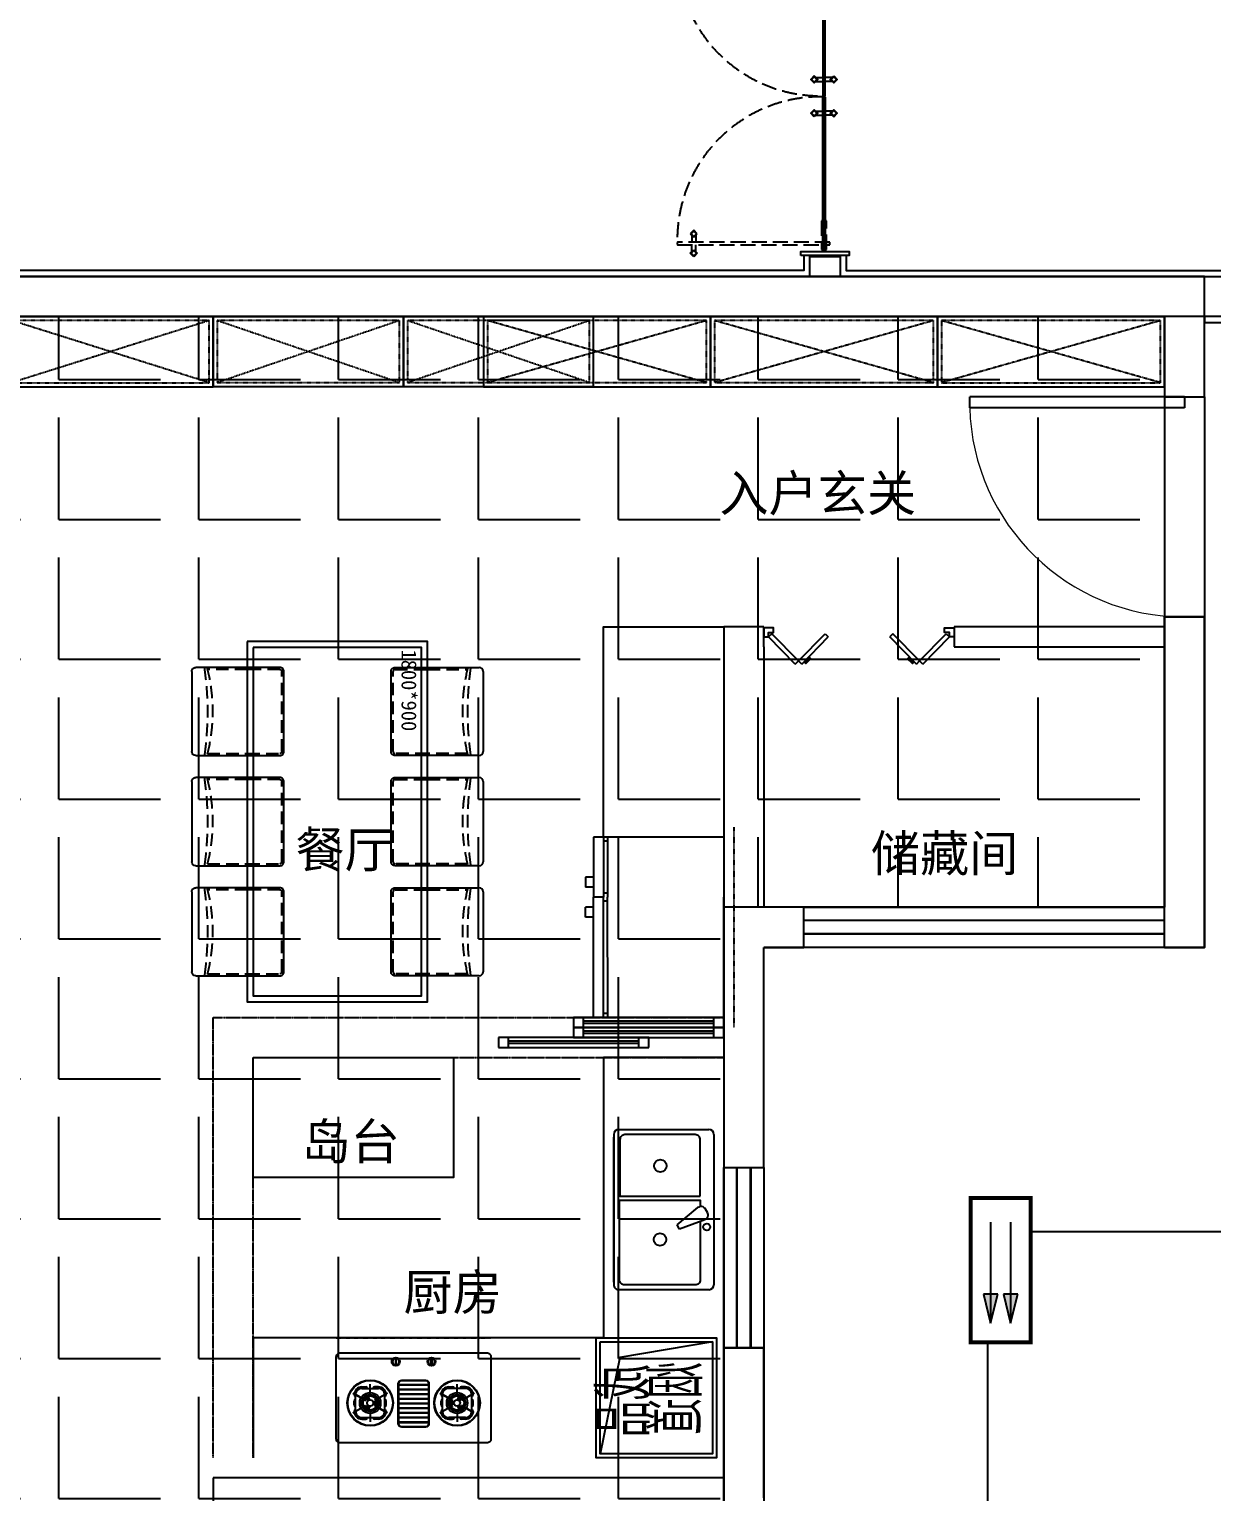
# Model space of a CAD drawing. Extents: x -284868 to 304789, y -137694 to 137894.
# Drawn here: x 128799 to 134702, y 6138 to 13442 of the extents above; entities that cross this region are included whole.
import ezdxf
from ezdxf.enums import TextEntityAlignment as Align

# ---------------------------------------------------------------- set-up
doc = ezdxf.new("R2010")
doc.units = 0
for name, pattern in [('AX-COMP-140B（200）$0$DASH', [0.35, 0.25, -0.1]), ('AX-COMP140B-Fur$0$AX-COMP140B-Fur$0$DASH', [0.35, 0.25, -0.1]), ('DASH', [0.35, 0.25, -0.1]), ('HIDDEN2', [0.1875, 0.125, -0.0625])]:
    doc.linetypes.add(name, pattern=pattern)
doc.layers.get('0').update_dxf_attribs({"linetype": 'CONTINUOUS'})
for name, color, linetype in [('0-墙', 4, 'CONTINUOUS'), ('0-底图', 251, 'CONTINUOUS'), ('0-窗', 11, 'CONTINUOUS'), ('0-非设计区域', 251, 'CONTINUOUS'), ('EQUIP-应急', 3, 'CONTINUOUS'), ('P-完成面', 42, 'CONTINUOUS'), ('P-门扇', 6, 'CONTINUOUS'), ('WIRE-照明', 130, 'CONTINUOUS')]:
    doc.layers.add(name, color=color, linetype=linetype)
doc.styles.add('_TCH_DIM', font='SIMPLEX', dxfattribs={"bigfont": 'GBCBIG'})
doc.styles.add('_TCH_DYN', font='')
doc.styles.add('_TEL_DIM', font='SIMPLEX', dxfattribs={"width": 0.8, "height": 3.5, "bigfont": 'HZTXT'})
doc.styles.add('AX-COMP-140B（200）$0$zz-0', font='')
doc.styles.add('繁线体', font='')
doc.styles.get('_TCH_DYN').set_extended_font_data('SimSun')
doc.styles.get('AX-COMP-140B（200）$0$zz-0').set_extended_font_data('SimHei')
doc.styles.get('繁线体').set_extended_font_data('SimSun')

# ---------------------------------------------------------------- blocks, each defined once
blk = doc.blocks.new('1010111110000000001000000011AX-COMP-140B（200）$0$111110111022110811071652CDX双盆洗菜盆163')
for p, q in [((-400, 75), (-400, 525)), ((-375, 550), (375, 550)), ((14.3, 518.1), (-3.1, 508)), ((400, 525), (400, 75)), ((75.9, 366.3), (-9.9, 470.6)), ((50.2, 505.2), (97.5, 378.8)), ((97.5, 378.8), (75.9, 366.3)), ((-375, 50), (375, 50)), ((362.6, 50), (-362.6, 50))]:
    blk.add_line(p, q)
at = {"linetype": 'AX-COMP-140B（200）$0$DASH', "ltscale": 0.3}
blk.add_line((-400, 0), (400, 0), dxfattribs=at)
blk.add_lwpolyline([(-67.6, 482.3), (-349.4, 482.3, 0.414214), (-374.4, 457.3), (-374.4, 106.2, 0.414214), (-349.4, 81.2), (-67.6, 81.2)], format="xyb", close=True)
blk.add_lwpolyline([(58.7, 482.3), (351.1, 482.3, -0.414214), (376.1, 457.3), (376.1, 104.4, -0.414214), (351.1, 79.4), (-47.2, 79.4), (-47.2, 482.3), (-15.3, 482.3)], format="xyb")
for centre, radius in [((86.7, 514.7), 17.5), ((-218.9, 282.7), 31.2), ((149.2, 280.9), 31.2)]:
    blk.add_circle(centre, radius)
for centre, start, end in [((-375, 525), 90, 180), ((26.8, 496.5), 20.53768, 120), ((375, 525), 0, 90), ((9.4, 486.4), 120, 219.46232), ((-375, 75), 180, 270), ((375, 75), 270, 0)]:
    blk.add_arc(centre, 25, start, end)
blk = doc.blocks.new('*U96')
blk.add_blockref('1010111110000000001000000011AX-COMP-140B（200）$0$111110111022110811071652CDX双盆洗菜盆163', (0, -525))
blk = doc.blocks.new('1010111110000000001000000011AX-COMP-140B（200）$0$111110111022110811071652CDX双头炉灶164')
for points in [[(-107.6, 120.2, 1), (-107.6, 117.2, 1)], [(-100.7, 131.7, 1), (-103.7, 131.7, 1)], [(102.2, 133.3, 1), (102.2, 130.2, 1)], [(109.2, 118.7, 1), (106.1, 118.7, 1)]]:
    blk.add_hatch(color=256).paths.add_polyline_path(points)
for p, q in [((-302.8, 375.2), (-238.7, 338.1)), ((-243.2, 340.8), (-298.2, 372.6)), ((-290, 367.3), (-290, 283.9)), ((-258.7, 405.9), (-258.7, 405.9)), ((-258.7, 405.9), (-239.4, 405.9)), ((-258.7, 398.6), (-175.3, 398.6)), ((-217, 355.9), (-217, 419.5)), ((-131.2, 375.2), (-195.3, 338.1)), ((-175.3, 405.9), (-194.6, 405.9)), ((-190.8, 340.8), (-135.7, 372.6)), ((-144, 367.3), (-144, 283.9)), ((-74.5, 423.9), (74.5, 423.9)), ((-74.5, 421.8), (74.5, 421.8)), ((-74.5, 400.5), (74.5, 400.5)), ((-74.5, 398.3), (74.5, 398.3)), ((-74.5, 377), (74.5, 377)), ((-74.5, 374.9), (74.5, 374.9)), ((131.2, 375.2), (195.3, 338.1)), ((190.8, 340.8), (135.7, 372.6)), ((144, 367.3), (144, 283.9)), ((175.3, 405.9), (194.6, 405.9)), ((258.7, 398.6), (175.3, 398.6)), ((217, 355.9), (217, 419.5)), ((302.8, 375.2), (238.7, 338.1)), ((258.7, 405.9), (239.4, 405.9)), ((243.2, 340.8), (298.2, 372.6)), ((258.7, 405.9), (258.7, 405.9)), ((290, 367.3), (290, 283.9)), ((-302.8, 276.1), (-238.7, 313.1)), ((-243.2, 310.5), (-298.2, 278.7)), ((-297.3, 335.5), (-297.3, 315.7)), ((-238.7, 348.6), (-226, 355.9)), ((-229.5, 335), (-238.7, 348.6)), ((-229.5, 316.3), (-238.7, 302.7)), ((-226, 295.4), (-238.7, 302.7)), ((-224.8, 339.2), (-232.4, 352.3)), ((-224.8, 312.1), (-232.4, 299)), ((-218.8, 341.2), (-226, 355.9)), ((-218.8, 310.1), (-226, 295.4)), ((-217, 295.4), (-217, 231.8)), ((-202.6, 331.8), (-186.2, 332.9)), ((-202.6, 319.4), (-186.2, 318.3)), ((-201.3, 325.6), (-186.2, 325.6)), ((-131.2, 276.1), (-195.3, 313.1)), ((-190.8, 310.5), (-135.7, 278.7)), ((-186.2, 332.9), (-186.2, 318.3)), ((-136.7, 335.5), (-136.7, 315.7)), ((-74.5, 353.6), (74.5, 353.6)), ((-74.5, 351.5), (74.5, 351.5)), ((-74.5, 330.2), (74.5, 330.2)), ((-74.5, 328), (74.5, 328)), ((-74.5, 306.7), (74.5, 306.7)), ((-74.5, 304.6), (74.5, 304.6)), ((131.2, 276.1), (195.3, 313.1)), ((190.8, 310.5), (135.7, 278.7)), ((136.7, 335.5), (136.7, 315.7)), ((186.2, 332.9), (186.2, 318.3)), ((202.6, 331.8), (186.2, 332.9)), ((201.3, 325.6), (186.2, 325.6)), ((202.6, 319.4), (186.2, 318.3)), ((217, 295.4), (217, 231.8)), ((218.8, 341.2), (226, 355.9)), ((218.8, 310.1), (226, 295.4)), ((224.8, 339.2), (232.4, 352.3)), ((224.8, 312.1), (232.4, 299)), ((238.7, 348.6), (226, 355.9)), ((226, 295.4), (238.7, 302.7)), ((229.5, 335), (238.7, 348.6)), ((229.5, 316.3), (238.7, 302.7)), ((302.8, 276.1), (238.7, 313.1)), ((243.2, 310.5), (298.2, 278.7)), ((297.3, 335.5), (297.3, 315.7)), ((-258.7, 252.7), (-175.3, 252.7)), ((-258.7, 245.4), (-239.4, 245.4)), ((-175.3, 245.4), (-194.6, 245.4)), ((-175.3, 245.4), (-175.3, 245.4)), ((-74.5, 283.3), (74.5, 283.3)), ((-74.5, 281.1), (74.5, 281.1)), ((-74.5, 259.8), (74.5, 259.8)), ((-74.5, 257.7), (74.5, 257.7)), ((-74.5, 236.4), (74.5, 236.4)), ((-74.5, 234.3), (74.5, 234.3)), ((258.7, 252.7), (175.3, 252.7)), ((175.3, 245.4), (175.3, 245.4)), ((175.3, 245.4), (194.6, 245.4)), ((258.7, 245.4), (239.4, 245.4))]:
    blk.add_line(p, q)
at = {"linetype": 'AX-COMP-140B（200）$0$DASH', "ltscale": 0.3}
blk.add_line((386.2, 0), (-386.2, 0), dxfattribs=at)
for points in [[(-365.4, 75, -0.414214), (-386.2, 95.9), (-386.2, 504.1, -0.414214), (-365.4, 525), (365.4, 525, -0.414214), (386.2, 504.1), (386.2, 95.9, -0.414214), (365.4, 75)], [(-76.6, 429.4, -0.414214), (-59.5, 446.4), (59.5, 446.4, -0.414214), (76.6, 429.4), (76.6, 228.8, -0.414214), (59.5, 211.7), (-59.5, 211.7, -0.414214), (-76.6, 228.8)], [(-74.5, 429.4, -0.414214), (-59.5, 444.3), (59.5, 444.3, -0.414214), (74.5, 429.4), (74.5, 228.8, -0.414214), (59.5, 213.9), (-59.5, 213.9, -0.414214), (-74.5, 228.8)], [(-91.3, 101.2), (-91.3, 136.1, -1), (-87, 136.1), (-87, 101.2, -1)], [(91.3, 101.2), (91.3, 136.1, 1), (87, 136.1), (87, 101.2, 1)]]:
    blk.add_lwpolyline(points, format="xyb", close=True)
at = {"const_width": 1.04}
for points in [[(-243.2, 340.8), (-298.2, 372.6)], [(-217, 355.9), (-217, 419.5)], [(-190.8, 340.8), (-135.7, 372.6)], [(190.8, 340.8), (135.7, 372.6)], [(217, 355.9), (217, 419.5)], [(243.2, 340.8), (298.2, 372.6)], [(-243.2, 310.5), (-298.2, 278.7)], [(-217, 295.4), (-217, 231.8)], [(-190.8, 310.5), (-135.7, 278.7)], [(190.8, 310.5), (135.7, 278.7)], [(217, 295.4), (217, 231.8)], [(243.2, 310.5), (298.2, 278.7)]]:
    blk.add_lwpolyline(points, dxfattribs=at)
for points in [[(-217, 341.3, -1), (-217, 310, -1), (-217, 341.3, -1)], [(217, 341.3, 1), (217, 310, 1), (217, 341.3, 1)]]:
    blk.add_lwpolyline(points, format="xyb", dxfattribs=at)
for centre, radius in [((-217, 325.6), 114.5), ((217, 325.6), 114.5), ((-217, 325.6), 112.3), ((-217, 325.6), 52.1), ((-217, 325.6), 41.7), ((217, 325.6), 112.3), ((217, 325.6), 52.1), ((217, 325.6), 41.7), ((-217, 325.6), 38.6), ((-217, 325.6), 35.4), ((-217, 325.6), 15.6), ((217, 325.6), 38.6), ((217, 325.6), 35.4), ((217, 325.6), 15.6), ((-89.1, 118.7), 20.6), ((-107.6, 118.7), 1.53), ((-102.2, 131.7), 1.53), ((89.1, 118.7), 20.6), ((102.2, 131.7), 1.53), ((107.6, 118.7), 1.53)]:
    blk.add_circle(centre, radius)
for centre, radius, start, end in [((-258.7, 367.3), 38.6, 90, 180), ((-284.9, 369.5), 12.6, 189.66757, 246.08239), ((-258.7, 367.3), 31.3, 90, 180), ((-239.1, 396.6), 9.33, 12.56398, 91.68605), ((-194.8, 396.6), 9.33, 88.31395, 167.43602), ((-175.3, 367.3), 38.6, 0, 90), ((-175.3, 367.3), 31.3, 0, 90), ((-149.1, 369.5), 12.6, 293.91761, 350.33243), ((175.3, 367.3), 38.6, 90, 180), ((149.1, 369.5), 12.6, 189.66757, 246.08239), ((175.3, 367.3), 31.3, 90, 180), ((194.8, 396.6), 9.33, 12.56398, 91.68605), ((239.1, 396.6), 9.33, 88.31395, 167.43602), ((258.7, 367.3), 38.6, 0, 90), ((258.7, 367.3), 31.3, 0, 90), ((284.9, 369.5), 12.6, 293.91761, 350.33243), ((-287.9, 335.8), 9.33, 102.56398, 181.68605), ((-287.9, 315.5), 9.33, 178.31395, 257.43602), ((-284.9, 281.8), 12.6, 113.91761, 170.33243), ((-224.3, 338.2), 17.8, 95.73063, 144.26937), ((-224.3, 313), 17.8, 215.73063, 264.26937), ((-202.4, 325.6), 17.8, 335.73063, 24.26937), ((-146, 335.8), 9.33, 358.31395, 77.43602), ((-146, 315.5), 9.33, 282.56398, 1.68605), ((-149.1, 281.8), 12.6, 9.66757, 66.08239), ((146, 335.8), 9.33, 102.56398, 181.68605), ((146, 315.5), 9.33, 178.31395, 257.43602), ((149.1, 281.8), 12.6, 113.91761, 170.33243), ((202.4, 325.6), 17.8, 155.73063, 204.26937), ((224.3, 338.2), 17.8, 35.73063, 84.26937), ((224.3, 313), 17.8, 275.73063, 324.26937), ((287.9, 335.8), 9.33, 358.31395, 77.43602), ((287.9, 315.5), 9.33, 282.56398, 1.68605), ((284.9, 281.8), 12.6, 9.66757, 66.08239), ((-258.7, 283.9), 38.6, 180, 270), ((-258.7, 283.9), 31.3, 180, 270), ((-239.1, 254.7), 9.33, 268.31395, 347.43602), ((-194.8, 254.7), 9.33, 192.56398, 271.68605), ((-175.3, 283.9), 31.3, 270, 0), ((-175.3, 283.9), 38.6, 270, 0), ((175.3, 283.9), 38.6, 180, 270), ((175.3, 283.9), 31.3, 180, 270), ((194.8, 254.7), 9.33, 268.31395, 347.43602), ((239.1, 254.7), 9.33, 192.56398, 271.68605), ((258.7, 283.9), 31.3, 270, 0), ((258.7, 283.9), 38.6, 270, 0), ((-89.1, 118.7), 16.3, 97.49421, 262.50579), ((-89.1, 118.7), 16.3, 277.49421, 82.50579), ((89.1, 118.7), 16.3, 97.49421, 262.50579), ((89.1, 118.7), 16.3, 277.49421, 82.50579)]:
    blk.add_arc(centre, radius, start, end)
at = {"style": 'AX-COMP-140B（200）$0$zz-0', "flags": 9}
for tag in ['YSIZE', 'XSIZE']:
    blk.add_attdef(tag, (0, 525), '', height=0.533, dxfattribs=at)
blk = doc.blocks.new('*U97')
blk.add_blockref('1010111110000000001000000011AX-COMP-140B（200）$0$111110111022110811071652CDX双头炉灶164', (0, -525))
blk = doc.blocks.new('1010111110000000001A$C6B9D541B')
at = {"ltscale": 500}
for p, q in [((-15, 20), (-15, 277.5)), ((425, 277.5), (425, 20)), ((405, 0), (5, 0))]:
    blk.add_line(p, q, dxfattribs=at)
at = {"linetype": 'HIDDEN2', "ltscale": 500}
for p, q in [((-5, 78.3), (-5, 277.5)), ((415, 277.5), (415, 78.3))]:
    blk.add_line(p, q, dxfattribs=at)
at = {"ltscale": 500}
blk.add_lwpolyline([(-15, 277.5), (-15, 440, -0.414214), (5, 460), (405, 460, -0.414214), (425, 440), (425, 277.5)], format="xyb", dxfattribs=at)
at = {"linetype": 'HIDDEN2', "ltscale": 500}
blk.add_lwpolyline([(-5, 277.5), (-5, 440, -0.414214), (5, 450), (405, 450, -0.414214), (415, 440), (415, 277.5)], format="xyb", dxfattribs=at)
for centre, radius, start, end in [((205, -793.1), 896.7, 75.79752, 104.20248), ((203.7, -1474), 1552.3, 81.80427, 98.09956)]:
    blk.add_arc(centre, radius, start, end, dxfattribs=at)
at = {"ltscale": 500}
for centre, start, end in [((5, 20), 180, 270), ((405, 20), 270, 0)]:
    blk.add_arc(centre, 20, start, end, dxfattribs=at)
blk = doc.blocks.new('*U95')
at = {"ltscale": 500}
for points in [[(0, 0), (1800, 0), (1800, 900), (0, 900)], [(30, 30), (1770, 30), (1770, 870), (30, 870)]]:
    blk.add_lwpolyline(points, close=True, dxfattribs=at)
at = {"rotation": 180}
for p in [(555, 1177.5), (1105, 1177.5), (1655, 1177.5)]:
    blk.add_blockref('1010111110000000001A$C6B9D541B', p, dxfattribs=at)
at = {"xscale": -1}
for p in [(555, -277.5), (1105, -277.5), (1655, -277.5)]:
    blk.add_blockref('1010111110000000001A$C6B9D541B', p, dxfattribs=at)
at = {"style": '繁线体'}
blk.add_text('1800*900', height=75, dxfattribs=at).set_placement((244.5, 807.5), align=Align.MIDDLE_CENTER)
blk = doc.blocks.new('1010111110000000001000000011AX-COMP-140B（200）$0$111110111022110811071652CDX双门冰箱162')
at = {"linetype": 'AX-COMP-140B（200）$0$DASH', "ltscale": 0.3}
blk.add_line((-1000, 0), (0, 0), dxfattribs=at)
for p, q in [((-950, -50), (-950, -630)), ((-950, -50), (-650, -50)), ((-50, -50), (-650, -50)), ((-50, -50), (-50, -630)), ((-950, -630), (-930, -630)), ((-950, -650), (-930, -650)), ((-950, -650), (-950, -700)), ((-930, -630), (-670, -630)), ((-930, -630), (-930, -650)), ((-930, -650), (-670, -650)), ((-670, -630), (-670, -650)), ((-670, -630), (-650, -630)), ((-670, -650), (-650, -650)), ((-630, -630), (-650, -630)), ((-650, -650), (-650, -700)), ((-630, -650), (-650, -650)), ((-650, -650), (-650, -700)), ((-70, -630), (-630, -630)), ((-630, -630), (-630, -650)), ((-70, -650), (-630, -650)), ((-50, -630), (-70, -630)), ((-70, -630), (-70, -650)), ((-50, -650), (-70, -650)), ((-50, -650), (-50, -700)), ((-950, -700), (-650, -700)), ((-750, -700), (-750, -740)), ((-700, -700), (-700, -740)), ((-50, -700), (-650, -700)), ((-600, -700), (-600, -740)), ((-550, -700), (-550, -740)), ((-750, -740), (-700, -740)), ((-550, -740), (-600, -740))]:
    blk.add_line(p, q)
blk = doc.blocks.new('*U94')
blk.add_blockref('1010111110000000001000000011AX-COMP-140B（200）$0$111110111022110811071652CDX双门冰箱162', (500, 75))
blk = doc.blocks.new('*U104')
at = {"linetype": 'AX-COMP140B-Fur$0$AX-COMP140B-Fur$0$DASH', "ltscale": 0.2}
for p, q in [((20, -330), (1005, -20)), ((20, -20), (1005, -330)), ((1045, -330), (2030, -20)), ((1045, -20), (2030, -330)), ((2070, -330), (3055, -20)), ((2070, -20), (3055, -330)), ((3095, -330), (4080, -20)), ((3095, -20), (4080, -330))]:
    blk.add_line(p, q, dxfattribs=at)
for points in [[(0, 0), (1025, 0), (1025, -350), (0, -350)], [(1025, 0), (2050, 0), (2050, -350), (1025, -350)], [(2050, 0), (3075, 0), (3075, -350), (2050, -350)], [(3075, 0), (4100, 0), (4100, -350), (3075, -350)]]:
    blk.add_lwpolyline(points, close=True)
for points in [[(20, -20), (1005, -20), (1005, -330), (20, -330)], [(1045, -20), (2030, -20), (2030, -330), (1045, -330)], [(2070, -20), (3055, -20), (3055, -330), (2070, -330)], [(3095, -20), (4080, -20), (4080, -330), (3095, -330)]]:
    blk.add_lwpolyline(points, close=True, dxfattribs=at)
blk = doc.blocks.new('1010111110000000001000000011A-140Y-S$0$A$C663954EF153')
for p, q in [((0, 0), (0, -50)), ((750, 0), (0, 0)), ((50, 0), (50, -50)), ((0, -50), (750, -50)), ((50, -19), (700, -19)), ((50, -31), (700, -31)), ((700, 0), (700, -50)), ((750, -50), (750, 0))]:
    blk.add_line(p, q)
blk = doc.blocks.new('1WSGSEDRHD')
for points in [[(-380, 780), (-380, 180), (220, 180), (220, 780)], [(-360, 760), (-360, 200), (200, 200), (200, 760)]]:
    blk.add_lwpolyline(points, close=True)
blk.add_lwpolyline([(-360, 200), (-282.2, 662.4), (200, 760)])
at = {"style": '_TCH_DIM'}
for s, p in [('成品', (-249.3, 513.8)), ('烟道', (-260.5, 251.3))]:
    blk.add_text(s, height=253.19, dxfattribs=at).set_placement(p)
blk = doc.blocks.new('*U101')
at = {"linetype": 'AX-COMP140B-Fur$0$AX-COMP140B-Fur$0$DASH', "ltscale": 0.2}
for p, q in [((20, -330), (1113.3, -20)), ((20, -20), (1113.3, -330)), ((1153.3, -330), (2246.7, -20)), ((1153.3, -20), (2246.7, -330)), ((2286.7, -330), (3380, -20)), ((2286.7, -20), (3380, -330))]:
    blk.add_line(p, q, dxfattribs=at)
for points in [[(0, 0), (1133.3, 0), (1133.3, -350), (0, -350)], [(1133.3, 0), (2266.7, 0), (2266.7, -350), (1133.3, -350)], [(2266.7, 0), (3400, 0), (3400, -350), (2266.7, -350)]]:
    blk.add_lwpolyline(points, close=True)
for points in [[(20, -20), (1113.3, -20), (1113.3, -330), (20, -330)], [(1153.3, -20), (2246.7, -20), (2246.7, -330), (1153.3, -330)], [(2286.7, -20), (3380, -20), (3380, -330), (2286.7, -330)]]:
    blk.add_lwpolyline(points, close=True, dxfattribs=at)
blk = doc.blocks.new('*U102')
at = {"linetype": 'AX-COMP140B-Fur$0$AX-COMP140B-Fur$0$DASH', "ltscale": 0.2}
for p, q in [((20, -330), (930, -20)), ((20, -20), (930, -330)), ((970, -330), (1880, -20)), ((970, -20), (1880, -330))]:
    blk.add_line(p, q, dxfattribs=at)
for points in [[(0, 0), (950, 0), (950, -350), (0, -350)], [(950, 0), (1900, 0), (1900, -350), (950, -350)]]:
    blk.add_lwpolyline(points, close=True)
for points in [[(20, -20), (930, -20), (930, -330), (20, -330)], [(970, -20), (1880, -20), (1880, -330), (970, -330)]]:
    blk.add_lwpolyline(points, close=True, dxfattribs=at)
blk = doc.blocks.new('1010111110000000001$WINLIB2D$00000001')
for points in [[(-0.5, 0.5), (-0.5, -0.5)], [(-0.5, 0.5), (0.5, 0.5)], [(0.5, -0.5), (0.5, 0.5)], [(0.5, 0.1667), (-0.5, 0.1667)], [(0.5, -0.1667), (-0.5, -0.1667)], [(-0.5, -0.5), (0.5, -0.5)]]:
    blk.add_lwpolyline(points)
blk = doc.blocks.new('1010111110000000001333$DorLib2D$00000001')
for p, q in [((0.45, 0.975), (0.5, 0.975)), ((0.45, 0), (0.45, 0.975)), ((0.5, 0), (0.5, 0.975)), ((0.5, 0), (0.45, 0))]:
    blk.add_line(p, q)
at = {"lineweight": 13}
blk.add_arc((0.475, 0), 0.975, 91.46928, 180, dxfattribs=at)
blk = doc.blocks.new('$DorLib2D$00000034')
for p, q in [((-0.3348, 0.1427), (-0.475, 0)), ((-0.3182, 0.1263), (-0.4584, -0.0164)), ((-0.3348, 0.1427), (-0.3182, 0.1263)), ((-0.3015, 0.1427), (-0.3182, 0.1263)), ((-0.3182, 0.1263), (-0.178, -0.0164)), ((-0.3015, 0.1427), (-0.1614, 0)), ((0.3015, 0.1427), (0.1614, 0)), ((0.3182, 0.1263), (0.178, -0.0164)), ((0.3015, 0.1427), (0.3182, 0.1263)), ((0.3348, 0.1427), (0.3182, 0.1263)), ((0.3182, 0.1263), (0.4584, -0.0164)), ((0.3348, 0.1427), (0.475, 0)), ((-0.5, -0.048), (-0.5, 0)), ((-0.4584, -0.0164), (-0.475, 0)), ((-0.178, -0.0164), (-0.1614, 0)), ((0.178, -0.0164), (0.1614, 0)), ((0.4584, -0.0164), (0.475, 0)), ((0.5, -0.048), (0.5, 0))]:
    blk.add_line(p, q)
for points in [[(-0.2899, 0.1308), (-0.2804, 0.1401), (-0.255, 0.1143), (-0.2645, 0.1049)], [(-0.2866, 0.1275), (-0.2804, 0.1335), (-0.2616, 0.1144), (-0.2678, 0.1083)], [(0.2899, 0.1308), (0.2804, 0.1401), (0.255, 0.1143), (0.2645, 0.1049)], [(0.2866, 0.1275), (0.2804, 0.1335), (0.2616, 0.1144), (0.2678, 0.1083)], [(-0.5, 0), (-0.475, 0), (-0.475, -0.023), (-0.45, -0.023), (-0.45, -0.048), (-0.5, -0.048)], [(0.5, 0), (0.475, 0), (0.475, -0.023), (0.45, -0.023), (0.45, -0.048), (0.5, -0.048)]]:
    blk.add_lwpolyline(points)
blk = doc.blocks.new('FFFFFFFFHGFH')
for p, q in [((389355, 186109.7), (380205, 186109.7)), ((389355, 185509.7), (389355, 186109.7)), ((389155, 185909.7), (380305, 185909.7)), ((389155, 185909.7), (389155, 185509.7)), ((389155, 185509.7), (389355, 185509.7)), ((389355, 185509.7, 0), (389355, 184409.7, 0)), ((386955, 184359.7), (386955, 182859.7)), ((387155, 184359.7), (386955, 184359.7)), ((387155, 184259.7), (387155, 184359.7)), ((389155, 184359.7), (388105, 184359.7)), ((388105, 184359.7), (388105, 184259.7)), ((389355, 184409.7), (389155, 184409.7)), ((389155, 184409.7), (389155, 184359.7)), ((389355, 184259.7), (389355, 184409.7)), ((387155, 184259.7), (387155, 182959.7)), ((388105, 184259.7), (389155, 184259.7)), ((389155, 182759.7), (389155, 184259.7)), ((389355, 182759.7), (389355, 184259.7)), ((387355, 182959.7), (387155, 182959.7)), ((387355, 182759.7), (387355, 182959.7)), ((389155, 182959.7), (387355, 182959.7)), ((389155, 182893.1), (387355, 182893.1)), ((386955, 182859.7), (386955, 181659.7)), ((389155, 182826.4), (387355, 182826.4)), ((387355, 182759.7), (387155, 182759.7)), ((387155, 181659.7), (387155, 182759.7)), ((389155, 182759.7), (387355, 182759.7)), ((389155, 182759.7), (389355, 182759.7)), ((386955, 181659.7), (387155, 181659.7)), ((387155, 180759.7), (386955, 180759.7)), ((386955, 180759.7), (386955, 180109.7)), ((387155, 180009.7), (387155, 180759.7)), ((386955, 180109.7), (384405, 180109.7)), ((384405, 180109.7), (384405, 179909.7))]:
    blk.add_line(p, q)
at = {"elevation": 0}
for points in [[(386955, 184359.7), (386955, 183309.7), (386355, 183309.7), (386354.9, 184359.7)], [(384605, 182209.7), (385605, 182209.7), (385605, 181609.7), (384605, 181609.7)]]:
    blk.add_lwpolyline(points, close=True, dxfattribs=at)
at = {"linetype": 'DASH', "elevation": 0}
for points in [[(384405, 180209.7), (384405, 182409.7), (386955, 182409.7)], [(384605, 180209.7), (384605, 182209.7), (386955, 182209.7)]]:
    blk.add_lwpolyline(points, dxfattribs=at)
at = {"elevation": 0}
blk.add_lwpolyline([(386955, 182209.7), (386355, 182209.7), (386355, 180809.7), (384605, 180809.7), (384605, 180209.7)], dxfattribs=at)
for name, p, xscale, rotation in [('*U104', (384405, 185909.7), -0.9999999999999998, 359.9994105889658), ('*U102', (386305, 185909.8), -0.9999999999999998, 359.9994105889658), ('*U101', (389155, 185909.7), -0.9999999999999998, 359.9994105889658), ('1WSGSEDRHD', (387098.1, 180429.7, 0), -1, 89.99999991303403)]:
    blk.add_blockref(name, p, dxfattribs=dict(xscale=xscale, rotation=rotation))
for name, p, xscale, yscale, zscale, rotation in [('1010111110000000001333$DorLib2D$00000001', (389255, 184959.7), 1100, 1100, -1100, 89.99999991303406), ('$DorLib2D$00000034', (387630, 184309.7), 950, 950, 950, 179.9999999130349), ('1010111110000000001$WINLIB2D$00000001', (387055, 181209.7), -899.9798078981696, 200.0000000000001, 899.9798078981694, 89.99999991303406)]:
    blk.add_blockref(name, p, dxfattribs=dict(xscale=xscale, yscale=yscale, zscale=zscale, rotation=rotation))
at = {"extrusion": (8.47033e-22, -1.28566e-30, -1), "xscale": -1, "zscale": -1, "rotation": 90.00000008696597}
blk.add_blockref('*U95', (-384575.9, 184287.5, 0), dxfattribs=at)
at = {"extrusion": (1.71017e-09, -4.57407e-09, -1), "xscale": -1, "zscale": -1, "rotation": 89.9967471266585}
blk.add_blockref('*U94', (-386930, 182859.7, 0), dxfattribs=at)
at = {"extrusion": (1.71102e-09, -4.57358e-09, -1), "xscale": -1, "zscale": -1, "rotation": 180.0001806693236}
for p in [(-386955, 182359.7, 0), (-386580, 182259.7, 0), (-386955, 182309.7, 0)]:
    blk.add_blockref('1010111110000000001000000011A-140Y-S$0$A$C663954EF153', p, dxfattribs=at)
at = {"extrusion": (-4.57407e-09, 1.71017e-09, 1)}
for name, p, rotation in [('*U96', (386880, 181449.8, 0), 269.9987640646312), ('*U97', (385406.3, 180284.7, 0), 179.9987640646313)]:
    blk.add_blockref(name, p, dxfattribs=dict(at, rotation=rotation))
at = {"style": '_TCH_DYN'}
for s, p in [('入户玄关', (387914.9, 184883.4, 0)), ('餐厅', (385306.8, 183104.1, 0)), ('储藏间', (388425.6, 183084.8)), ('岛台', (385337.4, 181645.9, 0)), ('厨房', (385846.6, 180894, 0))]:
    blk.add_text(s, height=180, dxfattribs=at).set_placement(p, align=Align.BOTTOM_RIGHT)
blk = doc.blocks.new('A$C7B347943')
at = {"layer": 'P-门扇', "color": 251, "linetype": 'DASH', "ltscale": 300}
for p, q in [((-9.9, 0), (9.9, 0)), ((0, -9.9), (0, 9.9))]:
    blk.add_line(p, q, dxfattribs=at)
blk.add_lwpolyline([(114, -12), (114, 12), (-30, 12), (-30, -12)], close=True, dxfattribs=at)
at = {"layer": 'P-门扇', "color": 6, "linetype": 'DASH', "ltscale": 300}
blk.add_circle((0, 0), 6, dxfattribs=at)
blk = doc.blocks.new('A$C21f4e1ae')
at = {"layer": 'P-门扇', "color": 251, "linetype": 'DASH', "ltscale": 300}
for p, q in [((-775.5, 1), (-775.5, -34)), ((-755.5, 1), (-755.5, -34)), ((-775.5, -81), (-775.5, -46)), ((-755.5, -81), (-755.5, -46)), ((-775.5, -1469), (-775.5, -1504)), ((-775.5, -1551), (-775.5, -1516)), ((-755.5, -1469), (-755.5, -1504)), ((-755.5, -1551), (-755.5, -1516))]:
    blk.add_line(p, q, dxfattribs=at)
at = {"layer": 'P-门扇', "color": 8}
for p, q in [((-120, -10), (-120, -772.5)), ((-110, -10), (-110, -772.5)), ((-120, -1540), (-120, -777.5)), ((-110, -1540), (-110, -777.5))]:
    blk.add_line(p, q, dxfattribs=at)
at = {"layer": 'P-门扇', "color": 251}
for p, q in [((-156, -680.5), (-121, -680.5)), ((-156, -700.5), (-121, -700.5)), ((-74, -680.5), (-109, -680.5)), ((-74, -700.5), (-109, -700.5)), ((-156, -849.5), (-121, -849.5)), ((-156, -869.5), (-121, -869.5)), ((-74, -849.5), (-109, -849.5)), ((-74, -869.5), (-109, -869.5))]:
    blk.add_line(p, q, dxfattribs=at)
at = {"layer": 'P-门扇', "color": 251, "linetype": 'DASH', "ltscale": 300}
for points in [[(-748, 8.5), (-765.5, 26), (-783, 8.5), (-765.5, -9)], [(-752.2, 8.5), (-765.5, 21.8), (-778.8, 8.5), (-765.5, -4.8)], [(-847.5, -35), (-846.5, -34), (-86, -34), (-85, -35), (-85, -45), (-86, -46), (-846.5, -46), (-847.5, -45)], [(-748, -88.5), (-765.5, -106), (-783, -88.5), (-765.5, -71)], [(-752.2, -88.5), (-765.5, -101.8), (-778.8, -88.5), (-765.5, -75.2)], [(-748, -1461.5), (-765.5, -1444), (-783, -1461.5), (-765.5, -1479)], [(-752.2, -1461.5), (-765.5, -1448.2), (-778.8, -1461.5), (-765.5, -1474.8)], [(-847.5, -1515), (-846.5, -1516), (-86, -1516), (-85, -1515), (-85, -1505), (-86, -1504), (-846.5, -1504), (-847.5, -1505)], [(-748, -1558.5), (-765.5, -1576), (-783, -1558.5), (-765.5, -1541)], [(-752.2, -1558.5), (-765.5, -1571.8), (-778.8, -1558.5), (-765.5, -1545.2)]]:
    blk.add_lwpolyline(points, close=True, dxfattribs=at)
at = {"layer": 'P-门扇'}
for points in [[(-110, -772.5), (-109, -771.5), (-109, -11), (-110, -10), (-120, -10), (-121, -11), (-121, -771.5), (-120, -772.5)], [(-110, -777.5), (-109, -778.5), (-109, -1539), (-110, -1540), (-120, -1540), (-121, -1539), (-121, -778.5), (-120, -777.5)]]:
    blk.add_lwpolyline(points, close=True, dxfattribs=at)
at = {"layer": 'P-门扇', "color": 251}
for points in [[(-163.5, -673), (-181, -690.5), (-163.5, -708), (-146, -690.5)], [(-163.5, -677.2), (-176.8, -690.5), (-163.5, -703.8), (-150.2, -690.5)], [(-66.5, -673), (-49, -690.5), (-66.5, -708), (-84, -690.5)], [(-66.5, -677.2), (-53.2, -690.5), (-66.5, -703.8), (-79.8, -690.5)], [(-163.5, -877), (-181, -859.5), (-163.5, -842), (-146, -859.5)], [(-163.5, -872.8), (-176.8, -859.5), (-163.5, -846.2), (-150.2, -859.5)], [(-66.5, -877), (-49, -859.5), (-66.5, -842), (-84, -859.5)], [(-66.5, -872.8), (-53.2, -859.5), (-66.5, -846.2), (-79.8, -859.5)]]:
    blk.add_lwpolyline(points, close=True, dxfattribs=at)
at = {"layer": 'P-门扇', "color": 251, "linetype": 'DASH', "ltscale": 300}
for centre, start, end in [((-133.7, -58.7), 178.68099, 271.31901), ((-133.7, -1491.3), 88.68099, 181.31901)]:
    blk.add_arc(centre, 714, start, end, dxfattribs=at)
at = {"layer": 'P-门扇', "extrusion": (0, 0, -1), "zscale": -1, "rotation": 270}
blk.add_blockref('A$C7B347943', (115, -40), dxfattribs=at)
at = {"layer": 'P-门扇', "rotation": 90.00000000000001}
blk.add_blockref('A$C7B347943', (-115, -1510), dxfattribs=at)
blk = doc.blocks.new('$equip$00003170')
for points in [[(0.24, 0.472), (0.24, 0.328), (0.528, 0.4)], [(0.24, 0.272), (0.24, 0.128), (0.528, 0.2)]]:
    blk.add_hatch(color=256).paths.add_polyline_path(points)
for p, q in [((0.72, 0.6), (-0.72, 0.6)), ((-0.72, 0.6), (-0.72, 0)), ((0.72, 0), (0.72, 0.6)), ((0.528, 0.4), (0.24, 0.472)), ((0.24, 0.472), (0.24, 0.328)), ((0.24, 0.328), (0.528, 0.4)), ((0.528, 0.2), (0.24, 0.272)), ((0.24, 0.272), (0.24, 0.128)), ((0.24, 0.128), (0.528, 0.2)), ((-0.72, 0), (0.72, 0))]:
    blk.add_line(p, q)
at = {"color": 7}
for p, q in [((-0.48, 0.4), (0.48, 0.4)), ((-0.48, 0.2), (0.48, 0.2))]:
    blk.add_line(p, q, dxfattribs=at)
at = {"const_width": 0.04}
blk.add_lwpolyline([(-0.72, 0.6), (-0.72, 0), (0.72, 0), (0.72, 0.6), (-0.72, 0.6), (-0.72, 0)], dxfattribs=at)
for p in [(0, 0.6), (-0.72, 0.3), (0.72, 0.3), (0, 0)]:
    blk.add_point(p)
at = {"color": 7, "style": '_TEL_DIM', "flags": 1}
for tag in ['A', 'REMARK']:
    blk.add_attdef(tag, text='', height=0.00002, dxfattribs=at).set_placement((0, 0), align=Align.MIDDLE_CENTER)

msp = doc.modelspace()

# ---------------------------------------------------------------- hatches: boundary and pattern name
at = {"layer": '0-非设计区域', "ltscale": 3}
h = msp.add_hatch(dxfattribs=at)
h.set_pattern_fill('ANGLE', color=256, scale=100)
h.set_pattern_definition([(0, (-290154.35, 452446.1), (0, 698.5), [508, -190.5]), (90, (-290154.35, 452446.1), (-698.5, 4e-14), [508, -190.5])])
h.paths.add_polyline_path([(134466.5, 12007.3), (134466.5, 9057.3), (132266.5, 9057.3), (132266.5, 2708), (130516.5, 2708), (130516.5, 608), (129716.5, 608), (129716.5, -192), (125549.3, -192), (125216.5, 140.9), (125216.5, 8507.3), (124016.5, 8507.3), (124016.5, 12007.3)])

# ---------------------------------------------------------------- linework, layer by layer
at = {"layer": '0-墙', "ltscale": 3}
for points in [[(132696.5, 12307.3), (132846.5, 12307.3), (132846.5, 12207.3), (132696.5, 12207.3)], [(125096.5, 12207.3), (135446.5, 12207.3), (135446.5, 12007.3), (125096.5, 12007.3)], [(134466.5, 11607.3), (134666.5, 11607.3), (134666.5, 12007.3), (134466.5, 12007.3)], [(134466.5, 10507.3), (134666.5, 10507.3), (134666.5, 8857.3), (134466.5, 8857.3)], [(132266.5, 6857.7), (132466.5, 6857.7), (132466.5, 5957.7), (132266.5, 5957.7)]]:
    msp.add_lwpolyline(points, close=True, dxfattribs=at)
msp.add_lwpolyline([(132466.5, 8857.3), (132666.5, 8857.3), (132666.5, 9057.3), (132266.5, 9057.3), (132266.5, 7757.3), (132466.5, 7757.3), (132466.5, 8857.3)], dxfattribs=at)
at = {"layer": '0-窗'}
for points in [[(132666.5, 9057.3), (134465.7, 9057.3), (134465.7, 8857.3), (132666.5, 8857.3)], [(132666.5, 8992.3), (134465.7, 8992.3), (134465.7, 8922.3), (132666.5, 8922.3)], [(132466.5, 7757.3), (132466.5, 6857.7), (132266.5, 6857.7), (132266.5, 7757.3)], [(132401.5, 7757.3), (132401.5, 6857.7), (132331.5, 6857.7), (132331.5, 7757.3)]]:
    msp.add_lwpolyline(points, close=True, dxfattribs=at)
at = {"layer": '0-非设计区域', "ltscale": 3}
msp.add_lwpolyline([(134466.5, 12007.3), (134466.5, 9057.3), (132266.5, 9057.3), (132266.5, 2708), (130516.5, 2708), (130516.5, 608), (129716.5, 608), (129716.5, -192), (125549.3, -192), (125216.5, 140.9), (125216.5, 8507.3), (124016.5, 8507.3), (124016.5, 12007.3)], close=True, dxfattribs=at)
at = {"layer": 'P-完成面'}
for points in [[(132666.5, 12312.3), (132666.5, 12237.3), (125096.5, 12237.3)], [(132876.5, 12312.3), (132876.5, 12237.3), (135446.5, 12237.3)], [(134666.5, 12007.3), (134666.5, 11977.3), (135446.5, 11977.3)]]:
    msp.add_lwpolyline(points, dxfattribs=at)
msp.add_lwpolyline([(132651.5, 12312.3), (132651.5, 12332.3), (132891.5, 12332.3), (132891.5, 12312.3)], close=True, dxfattribs=at)
at = {"layer": 'WIRE-照明'}
for points in [[(136281.9, 7436), (133798.2, 7436)], [(133584.6, 4035.9), (133584.6, 6884.7)]]:
    msp.add_lwpolyline(points, dxfattribs=at)

# ---------------------------------------------------------------- block references
at = {"layer": '0-底图'}
msp.add_blockref('FFFFFFFFHGFH', (-254688.5, -173902.4), dxfattribs=at)
at = {"layer": 'EQUIP-应急', "xscale": 500, "yscale": 500, "zscale": 500, "rotation": 270}
msp.add_blockref('$equip$00003170', (133498.2, 7244.7), dxfattribs=at)
at = {"layer": 'P-门扇', "color": 1, "ltscale": 3}
msp.add_blockref('A$C21f4e1ae', (132881.5, 13882.3), dxfattribs=at)

doc.saveas('drawing.dxf')
